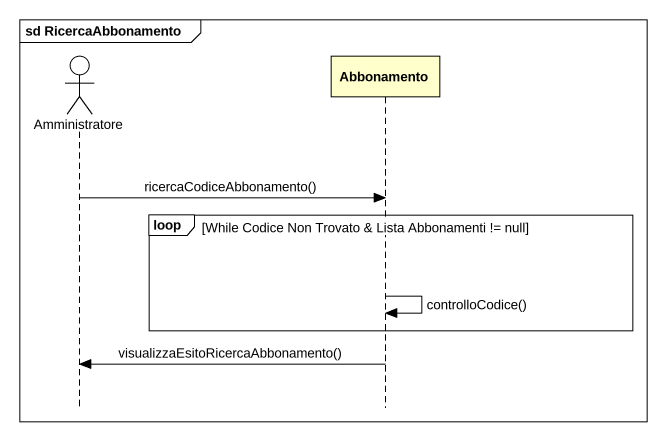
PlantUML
@startuml
mainframe sd RicercaAbbonamento
hide footbox
actor Amministratore
participant Abbonamento

Amministratore -> Abbonamento : ricercaCodiceAbbonamento()
loop While Codice Non Trovato & Lista Abbonamenti != null
  Abbonamento -> Abbonamento : controlloCodice()
end
Abbonamento -> Amministratore : visualizzaEsitoRicercaAbbonamento()
@enduml
